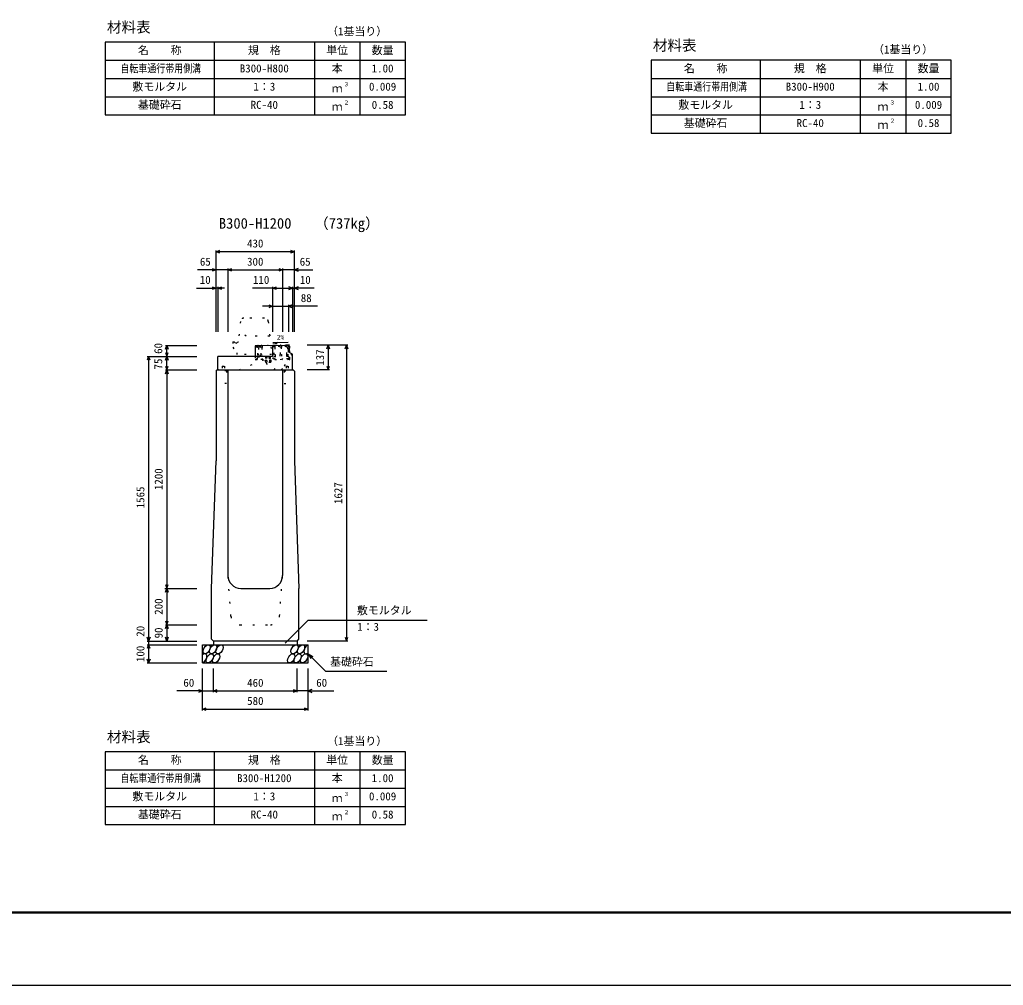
# Model space of a CAD drawing. Units: millimetres, scale not verified. Extents: x -12600 to 12600, y -5940 to 5940.
# Drawn here: x 1405 to 6811, y -5940 to -633 of the extents above; entities that cross this region are included whole.
import ezdxf
from ezdxf.enums import TextEntityAlignment as Align

# ---------------------------------------------------------------- set-up
doc = ezdxf.new("R2010")
doc.units = ezdxf.units.MM
doc.header["$LTSCALE"] = 40
doc.linetypes.add('DOTTED', pattern=[1.75, 0.25, -1.5])
for name, color, linetype, lineweight in [('0-0_DIM', 7, 'Continuous', 25), ('0-1_Defpoints', 5, 'Continuous', 25), ('0-2_HATCH', 6, 'DOTTED', 25), ('0-3_HYO', 3, 'Continuous', 25), ('0-4_HYO2', 4, 'Continuous', 25), ('0-5_OUTLINE', 3, 'Continuous', 25), ('0-6_OUTLINE2', 4, 'DOTTED', 25), ('0-7_TXT', 7, 'Continuous', 25), ('0-8_WAKU', 3, 'Continuous', 25)]:
    doc.layers.add(name, color=color, linetype=linetype, lineweight=lineweight)
doc.styles.add('ＭＳ ゴシック', font='')
doc.styles.get('ＭＳ ゴシック').set_extended_font_data('MS Gothic')

msp = doc.modelspace()

# ---------------------------------------------------------------- linework, layer by layer
at = {"layer": '0-0_DIM'}
for p, q in [((2485, -2348.54), (2485, -1901.04)), ((2915, -1908.54), (2485, -1908.54)), ((2915, -2348.54), (2915, -1901.04)), ((2485, -2008.54), (2383.02, -2008.54)), ((2550, -2008.54), (2485, -2008.54)), ((2550, -2001.04), (2550, -2348.54)), ((2550, -2008.54), (2850, -2008.54)), ((2850, -2001.04), (2850, -2348.54)), ((2915, -2008.54), (2850, -2008.54)), ((2915, -2008.54), (3016.98, -2008.54)), ((2495, -2101.04), (2495, -2348.54)), ((2795, -2101.04), (2795, -2348.54)), ((2905, -2101.04), (2905, -2348.54)), ((2376.62, -2108.54), (2485, -2108.54)), ((2495, -2108.54), (2485, -2108.54)), ((2531.3, -2108.54), (2495, -2108.54)), ((2795, -2108.54), (2685, -2108.54)), ((2795, -2108.54), (2905, -2108.54)), ((2905, -2108.54), (2915, -2108.54)), ((3023.38, -2108.54), (2915, -2108.54)), ((2795, -2208.54), (2740, -2208.54)), ((2795, -2208.54), (2883, -2208.54)), ((2883, -2201.04), (2883, -2348.54)), ((3041.78, -2208.54), (2883, -2208.54)), ((2206.5, -2423.54), (2379, -2423.54)), ((2214, -2483.54), (2214, -2423.54)), ((3208.5, -2421.54), (2986, -2421.54)), ((3101, -2421.54), (3101, -2558.54)), ((3201, -2421.54), (3201, -4048.54)), ((2106.5, -2483.54), (2379, -2483.54)), ((2114, -2483.54), (2114, -4048.54)), ((2214, -2558.54), (2214, -2483.54)), ((2206.5, -2558.54), (2379, -2558.54)), ((3108.5, -2558.54), (2986, -2558.54)), ((2203.25, -3758.54), (2375.75, -3758.54)), ((2206.5, -3758.54), (2379, -3758.54)), ((2863.77, -4059.35), (2990, -3933.11)), ((2990, -3933.11), (3644.81, -3933.11)), ((2206.5, -3958.54), (2379, -3958.54)), ((2214, -3958.54), (2214, -4048.54)), ((2106.5, -4048.54), (2379, -4048.54)), ((2114, -4048.54), (2114, -4068.54)), ((3208.5, -4048.54), (2986, -4048.54)), ((2106.5, -4068.54), (2379, -4068.54)), ((2114, -4068.54), (2114, -4168.54)), ((2990, -4118.54), (3085.76, -4214.29)), ((2990, -4118.54), (3015.98, -4133.54)), ((2990, -4118.54), (3005, -4144.52)), ((2106.5, -4168.54), (2379, -4168.54)), ((2410, -4429.9), (2410, -4198.54)), ((2470, -4329.9), (2470, -4198.54)), ((2930, -4329.9), (2930, -4198.54)), ((2990, -4429.9), (2990, -4198.54)), ((3085.76, -4214.29), (3423.31, -4214.29)), ((2410, -4322.4), (2268.21, -4322.4)), ((2410, -4322.4), (2470, -4322.4)), ((2470, -4322.4), (2930, -4322.4)), ((2990, -4322.4), (2930, -4322.4)), ((2990, -4322.4), (3131.79, -4322.4)), ((2410, -4422.4), (2990, -4422.4))]:
    msp.add_line(p, q, dxfattribs=at)
for points in [[(2506.14, -1916.23), (2485, -1908.54), (2506.14, -1900.84)], [(2893.86, -1900.84), (2915, -1908.54), (2893.86, -1916.23)], [(2463.86, -2000.84), (2485, -2008.54), (2463.86, -2016.23)], [(2571.14, -2016.23), (2550, -2008.54), (2571.14, -2000.84)], [(2828.86, -2000.84), (2850, -2008.54), (2828.86, -2016.23)], [(2936.14, -2000.84), (2915, -2008.54), (2936.14, -2016.23)], [(2463.86, -2100.84), (2485, -2108.54), (2463.86, -2116.23)], [(2516.14, -2116.23), (2495, -2108.54), (2516.14, -2100.84)], [(2816.14, -2116.23), (2795, -2108.54), (2816.14, -2100.84)], [(2883.86, -2116.23), (2905, -2108.54), (2883.86, -2100.84)], [(2936.14, -2100.84), (2915, -2108.54), (2936.14, -2116.23)], [(2773.86, -2200.84), (2795, -2208.54), (2773.86, -2216.23)], [(2904.14, -2200.84), (2883, -2208.54), (2904.14, -2216.23)], [(2206.3, -2444.68), (2214, -2423.54), (2221.7, -2444.68)], [(3093.3, -2442.68), (3101, -2421.54), (3108.7, -2442.68)], [(3193.3, -2442.68), (3201, -2421.54), (3208.7, -2442.68)], [(2121.7, -2504.68), (2114, -2483.54), (2106.3, -2504.68)], [(2206.3, -2462.39), (2214, -2483.54), (2221.7, -2462.39)], [(2206.3, -2504.68), (2214, -2483.54), (2221.7, -2504.68)], [(2206.3, -2537.39), (2214, -2558.54), (2221.7, -2537.39)], [(3093.3, -2537.39), (3101, -2558.54), (3108.7, -2537.39)], [(2206.3, -2579.68), (2214, -2558.54), (2221.7, -2579.68)], [(2214, -2558.54), (2214, -3758.54), (2214, -3958.54)], [(2206.3, -3737.39), (2214, -3758.54), (2221.7, -3737.39)], [(2206.3, -3779.68), (2214, -3758.54), (2221.7, -3779.68)], [(2206.3, -3937.39), (2214, -3958.54), (2221.7, -3937.39)], [(2206.3, -3979.68), (2214, -3958.54), (2221.7, -3979.68)], [(2121.7, -4027.39), (2114, -4048.54), (2106.3, -4027.39)], [(2221.7, -4027.39), (2214, -4048.54), (2206.3, -4027.39)], [(3193.3, -4027.39), (3201, -4048.54), (3208.7, -4027.39)], [(2121.7, -4089.68), (2114, -4068.54), (2106.3, -4089.68)], [(2121.7, -4147.39), (2114, -4168.54), (2106.3, -4147.39)], [(2388.86, -4314.71), (2410, -4322.4), (2388.86, -4330.1)], [(2491.14, -4330.1), (2470, -4322.4), (2491.14, -4314.71)], [(2908.86, -4314.71), (2930, -4322.4), (2908.86, -4330.1)], [(3011.14, -4314.71), (2990, -4322.4), (3011.14, -4330.1)], [(2431.14, -4430.1), (2410, -4422.4), (2431.14, -4414.71)], [(2968.86, -4414.71), (2990, -4422.4), (2968.86, -4430.1)]]:
    msp.add_lwpolyline(points, dxfattribs=at)
at = {"layer": '0-1_Defpoints'}
msp.add_lwpolyline([(-4200, -5940), (12600, -5940), (12600, 5940), (-4200, 5940)], close=True, dxfattribs=at)
at = {"layer": '0-2_HATCH'}
for p, q in [((2709.24, -2505.18), (2707.72, -2425.2)), ((2878.69, -2422.44), (2711.72, -2425.62)), ((2730.39, -2425.27), (2718.77, -2427.96)), ((2730.5, -2431.27), (2718.84, -2431.49)), ((2737.39, -2425.13), (2738.81, -2500.12)), ((2888.68, -2421.75), (2795, -2423.54)), ((2801.04, -2423.92), (2802.47, -2498.91)), ((2836.37, -2423.25), (2808.15, -2429.79)), ((2836.48, -2429.25), (2808.15, -2429.79)), ((2871.69, -2422.58), (2843.48, -2429.11)), ((2871.81, -2428.57), (2843.48, -2429.11)), ((2885.54, -2492.83), (2884.18, -2421.84)), ((2889, -2438.44), (2888.68, -2421.75)), ((2713.15, -2500.61), (2712.68, -2475.61)), ((2712.87, -2485.61), (2738.53, -2485.12)), ((2760, -2485.86), (2757.54, -2487.78)), ((2757.94, -2487.43), (2760, -2485.86)), ((2781.25, -2485.42), (2760, -2485.86)), ((2783.37, -2486.91), (2781.25, -2485.42)), ((2802.18, -2483.91), (2879.84, -2482.43)), ((2879.65, -2472.43), (2880.12, -2497.43)), ((2890.15, -2498.74), (2889.47, -2463.37)), ((2881.12, -2497.41), (2709.15, -2500.69)), ((2887.21, -2501.8), (2709.24, -2505.18)), ((2802.38, -2494.41), (2738.73, -2495.62)), ((2754.46, -2504.32), (2787.46, -2503.69)), ((2757.37, -2518.27), (2757.14, -2505.77)), ((2785.08, -2517.74), (2757.37, -2518.27)), ((2757.7, -2495.28), (2757.54, -2487.78)), ((2783.94, -2494.74), (2757.7, -2495.28)), ((2763.94, -2495.15), (2763.79, -2487.65)), ((2764.06, -2505.64), (2764.3, -2518.14)), ((2777.69, -2494.87), (2777.54, -2487.37)), ((2777.92, -2505.38), (2778.15, -2517.87)), ((2783.94, -2494.74), (2783.79, -2487.24)), ((2784.84, -2505.24), (2785.08, -2517.74)), ((2787.46, -2503.69), (2787.49, -2505.19)), ((2839.13, -2498.21), (2839.22, -2502.71))]:
    msp.add_line(p, q, dxfattribs=at)
at = {"layer": '0-2_HATCH', "linetype": 'Continuous'}
msp.add_line((2889.47, -2463.37), (2889, -2438.44), dxfattribs=at)
msp.add_lwpolyline([(2795, -2423.54), (2698.72, -2425.37), (2699.82, -2483.54)], dxfattribs=at)
at = {"layer": '0-2_HATCH'}
for points in [[(2712.68, -2475.61), (2714.18, -2475.59), (2713.41, -2435.59), (2711.91, -2435.62), (2711.72, -2425.62)], [(2717.22, -2425.52), (2716.71, -2424.83), (2713.71, -2424.88), (2713.22, -2425.59)], [(2718.72, -2425.49), (2718.91, -2435.49), (2717.41, -2435.52), (2718.18, -2475.51), (2719.67, -2475.48), (2719.87, -2485.48)], [(2731.53, -2485.26), (2731.34, -2475.26), (2732.84, -2475.23), (2732.08, -2435.24), (2730.58, -2435.27), (2730.39, -2425.27)], [(2735.89, -2425.16), (2735.37, -2424.47), (2732.37, -2424.53), (2731.89, -2425.24)], [(2771.21, -2424.49), (2770.7, -2423.8), (2767.7, -2423.86), (2767.21, -2424.57)], [(2806.54, -2423.82), (2806.03, -2423.13), (2803.03, -2423.18), (2802.54, -2423.89)], [(2808.04, -2423.79), (2808.23, -2433.79), (2806.73, -2433.82), (2807.49, -2473.81), (2808.99, -2473.78), (2809.18, -2483.78)], [(2837.51, -2483.24), (2837.32, -2473.24), (2838.82, -2473.21), (2838.06, -2433.22), (2836.56, -2433.25), (2836.37, -2423.25)], [(2841.87, -2423.14), (2841.35, -2422.45), (2838.35, -2422.51), (2837.87, -2423.22)], [(2843.37, -2423.12), (2843.56, -2433.11), (2842.06, -2433.14), (2842.82, -2473.14), (2844.32, -2473.11), (2844.51, -2483.1)], [(2872.84, -2482.57), (2872.65, -2472.57), (2874.15, -2472.54), (2873.39, -2432.55), (2871.89, -2432.57), (2871.69, -2422.58)], [(2877.19, -2422.47), (2876.68, -2421.78), (2873.68, -2421.84), (2873.19, -2422.55)], [(2878.69, -2422.44), (2878.88, -2432.44), (2877.38, -2432.47), (2878.15, -2472.46), (2879.65, -2472.43)], [(2699.82, -2483.54), (2700.15, -2500.36), (2709.14, -2500.19)], [(2737.58, -2435.13), (2736.08, -2435.16), (2736.84, -2475.15), (2738.34, -2475.13)], [(2801.99, -2473.91), (2803.49, -2473.88), (2802.73, -2433.89), (2801.23, -2433.92)], [(2787.49, -2505.19), (2754.49, -2505.82), (2754.46, -2504.32)]]:
    msp.add_lwpolyline(points, dxfattribs=at)
for centre, radius, start, end in [((2760.73, -2491), 4.53, 47.57461, 134.78335), ((2771.04, -2505.79), 19.53, 70.56972, 111.78823), ((2780.73, -2490.59), 4.53, 47.57461, 134.78335), ((2771.23, -2518.01), 11, 181.09113, 1.09113), ((2881.04, -2492.91), 4.5, 271.09113, 1.09113), ((2887.15, -2498.8), 3, 271.09113, 1.09113)]:
    msp.add_arc(centre, radius, start, end, dxfattribs=at)
at = {"layer": '0-2_HATCH', "linetype": 'Continuous'}
for centre in [(2432.89, -4093.54), (2468.37, -4093.54), (2503.84, -4093.54), (2916.05, -4093.54), (2951.52, -4093.54), (2449.77, -4143.54), (2485.25, -4143.54), (2897.45, -4143.54), (2932.93, -4143.54), (2968.41, -4143.54)]:
    msp.add_ellipse(centre, major_axis=(14.54, 23.54), ratio=0.5792, dxfattribs=at)
for centre, start_param, end_param in [((2987, -4093.54), 0.6666252, 4.1103269), ((2414.3, -4143.54), 3.7419964, 7.318141)]:
    msp.add_ellipse(centre, major_axis=(14.54, 23.54), ratio=0.5792, start_param=start_param, end_param=end_param, dxfattribs=at)
at = {"layer": '0-3_HYO'}
for p, q in [((2475, -756.64), (2475, -1156.64)), ((3025, -756.64), (3025, -1156.64)), ((3275, -756.64), (3275, -1156.64)), ((1875, -856.64), (3525, -856.64)), ((5475, -856.64), (5475, -1256.64)), ((6025, -856.64), (6025, -1256.64)), ((6275, -856.64), (6275, -1256.64)), ((4875, -956.64), (6525, -956.64)), ((2475, -4656.64), (2475, -5056.64)), ((3025, -4656.64), (3025, -5056.64)), ((3275, -4656.64), (3275, -5056.64)), ((1875, -4756.64), (3525, -4756.64))]:
    msp.add_line(p, q, dxfattribs=at)
for points in [[(1875, -1156.64), (3525, -1156.64), (3525, -756.64), (1875, -756.64)], [(4875, -1256.64), (6525, -1256.64), (6525, -856.64), (4875, -856.64)], [(1875, -5056.64), (3525, -5056.64), (3525, -4656.64), (1875, -4656.64)]]:
    msp.add_lwpolyline(points, close=True, dxfattribs=at)
at = {"layer": '0-4_HYO2'}
for p, q in [((1875, -956.64), (3525, -956.64)), ((1875, -1056.64), (3525, -1056.64)), ((4875, -1056.64), (6525, -1056.64)), ((4875, -1156.64), (6525, -1156.64)), ((1875, -4856.64), (3525, -4856.64)), ((1875, -4956.64), (3525, -4956.64))]:
    msp.add_line(p, q, dxfattribs=at)
at = {"layer": '0-5_OUTLINE', "linetype": 'DOTTED'}
for p, q in [((2618.19, -2291.59), (2607, -2403.54)), ((2750.46, -2273.59), (2636.66, -2273.59)), ((2771.8, -2291.55), (2790, -2473.54)), ((2577, -2403.54), (2577, -2433.54)), ((2577, -2403.54), (2585, -2403.54)), ((2585, -2403.54), (2595, -2413.54)), ((2577, -2433.54), (2600, -2473.54)), ((2790, -2473.54), (2600, -2473.54))]:
    msp.add_line(p, q, dxfattribs=at)
at = {"layer": '0-5_OUTLINE'}
for p, q in [((2795, -2423.54), (2883, -2421.86)), ((2795, -2423.54), (2795, -2483.54)), ((2883, -2421.86), (2889, -2427.75)), ((2889, -2427.75), (2889, -2438.44)), ((2495, -2553.54), (2495, -2483.54)), ((2795, -2483.54), (2495, -2483.54)), ((2880, -2448.44), (2889, -2438.44)), ((2880, -2448.44), (2880, -2458.44)), ((2905, -2471.44), (2880, -2458.44)), ((2905, -2553.54), (2905, -2471.44)), ((2485, -2564.54), (2491, -2558.54)), ((2485, -2564.54), (2485, -3058.54)), ((2491, -2558.54), (2909, -2558.54)), ((2495, -2553.54), (2500, -2558.54)), ((2550, -2558.54), (2550, -3688.54)), ((2850, -2558.54), (2850, -3688.54)), ((2900, -2558.54), (2905, -2553.54)), ((2909, -2558.54), (2915, -2564.54)), ((2915, -2564.54), (2915, -3058.54)), ((2460, -3758.54), (2485, -3058.54)), ((2915, -3058.54), (2940, -3758.54)), ((2460, -4038.54), (2460, -3758.54)), ((2620, -3758.54), (2780, -3758.54)), ((2460, -4038.54), (2470, -4048.54)), ((2930, -4048.54), (2470, -4048.54)), ((2470, -4048.54), (2470, -4068.54)), ((2930, -4048.54), (2930, -4068.54)), ((2410, -4068.54), (2990, -4068.54)), ((2410, -4168.54), (2410, -4068.54)), ((2990, -4168.54), (2990, -4068.54)), ((2410, -4168.54), (2990, -4168.54))]:
    msp.add_line(p, q, dxfattribs=at)
at = {"layer": '0-5_OUTLINE', "linetype": 'DOTTED'}
msp.add_lwpolyline([(2595, -2413.54), (2605, -2403.54), (2607, -2403.54)], dxfattribs=at)
at = {"layer": '0-5_OUTLINE'}
msp.add_lwpolyline([(2930, -4048.54), (2940, -4038.54), (2940, -3758.54)], dxfattribs=at)
at = {"layer": '0-5_OUTLINE', "linetype": 'DOTTED'}
for centre, start, end in [((2638.1, -2293.54), 94.13229, 174.40835), ((2751.9, -2293.54), 4.08463, 93.6009)]:
    msp.add_arc(centre, 20, start, end, dxfattribs=at)
at = {"layer": '0-5_OUTLINE'}
for centre, start, end in [((2620, -3688.54), 180, 270), ((2780, -3688.54), 270, 0)]:
    msp.add_arc(centre, 70, start, end, dxfattribs=at)
at = {"layer": '0-6_OUTLINE2'}
for p, q in [((2600, -2473.54), (2607, -2403.54)), ((2803.79, -2558.38), (2880, -2458.44)), ((2901.33, -2469.53), (2844.19, -2558.38)), ((2519, -2538.04), (2531, -2538.04)), ((2519, -2538.04), (2519, -2563.04)), ((2531, -2538.04), (2531, -2563.04)), ((2609.88, -2558.54), (2741.23, -2504.58)), ((2842.8, -2558.54), (2890.12, -2497.24)), ((2869, -2538.04), (2881, -2538.04)), ((2869, -2538.04), (2869, -2563.04)), ((2881, -2538.04), (2881, -2563.04)), ((2542, -2563.04), (2486.5, -2563.04)), ((2542, -2563.04), (2542, -2633.04)), ((2858, -2563.04), (2858, -2633.04)), ((2858, -2563.04), (2913.5, -2563.04)), ((2542, -2633.04), (2486.5, -2633.04)), ((2858, -2633.04), (2913.5, -2633.04)), ((2566.57, -3912.23), (2550, -3688.54)), ((2833.43, -3912.23), (2850, -3688.54)), ((2616.43, -3958.54), (2783.57, -3958.54))]:
    msp.add_line(p, q, dxfattribs=at)
msp.add_lwpolyline([(2780, -2373.54), (2650, -2373.54), (2613, -2343.54)], dxfattribs=at)
for centre, start, end in [((2616.43, -3908.54), 184.23639, 270), ((2783.57, -3908.54), 270, 355.76361)]:
    msp.add_arc(centre, 50, start, end, dxfattribs=at)
at = {"layer": '0-7_TXT'}
msp.add_line((2796.72, -2409.6), (2820.44, -2413.28), dxfattribs=at)
msp.add_lwpolyline([(2881.28, -2407.86), (2796.72, -2409.6), (2820.27, -2404.95)], dxfattribs=at)
at = {"layer": '0-8_WAKU', "lineweight": 50}
msp.add_lwpolyline([(-3800, -5540), (12200, -5540), (12200, 5540), (-3800, 5540)], close=True, dxfattribs=at)

# ---------------------------------------------------------------- texts
at = {"layer": '0-0_DIM', "style": 'ＭＳ ゴシック'}
for s, p in [('430', (2655, -1898.54)), ('65', (2395.68, -1998.54)), ('300', (2655, -1998.54)), ('65', (2944.32, -1998.54)), ('10', (2395.16, -2098.54)), ('110', (2687.5, -2098.54)), ('10', (2944.84, -2098.54)), ('88', (2950.19, -2198.54)), ('敷モルタル', (3258.94, -3914.38)), ('1：3', (3259.94, -4005.07)), ('基礎砕石', (3111.32, -4197.12)), ('60', (2305, -4312.4)), ('460', (2655.53, -4312.4)), ('60', (3035, -4312.4)), ('580', (2655.53, -4412.4))]:
    msp.add_text(s, height=43.99, dxfattribs=at).set_placement(p, align=Align.BOTTOM_LEFT)
for s, p in [('60', (2202.16, -2469.92)), ('137', (3091, -2535.04)), ('75', (2202.16, -2555.68)), ('1200', (2204, -3218.54)), ('1627', (3191, -3295.04)), ('1565', (2104, -3318.54)), ('200', (2204, -3903.54)), ('20', (2104, -4024.22)), ('90', (2204, -4033.54)), ('100', (2104, -4163.54))]:
    msp.add_text(s, height=43.99, rotation=90, dxfattribs=at).set_placement(p, align=Align.BOTTOM_LEFT)
at = {"layer": '0-7_TXT', "style": 'ＭＳ ゴシック'}
for s, height, p in [('材料表', 58.65, (1885, -721.64)), ('（1基当り）', 43.99, (3095, -732.64)), ('材料表', 58.65, (4885, -821.64)), ('名\u3000\u3000称', 43.99, (2055, -836.64)), ('規\u3000格', 43.99, (2660, -836.64)), ('単位', 43.99, (3090, -836.64)), ('数量', 43.99, (3340, -836.64)), ('（1基当り）', 43.99, (6095, -832.64)), ('B300-H800', 43.99, (2615, -936.64)), ('本', 43.99, (3120, -936.64)), ('1.00', 43.99, (3340, -936.64)), ('名\u3000\u3000称', 43.99, (5055, -936.64)), ('規\u3000格', 43.99, (5660, -936.64)), ('単位', 43.99, (6090, -936.64)), ('数量', 43.99, (6340, -936.64)), ('敷モルタル', 43.99, (2025, -1036.64)), ('1：3', 43.99, (2690, -1036.64)), ('ｍ', 43.99, (3120, -1046.64)), ('３', 21.99, (3185.54, -1006.27)), ('0.009', 43.99, (3325, -1036.64)), ('B300-H900', 43.99, (5615, -1036.64)), ('本', 43.99, (6120, -1036.64)), ('1.00', 43.99, (6340, -1036.64)), ('基礎砕石', 43.99, (2055, -1136.64)), ('RC-40', 43.99, (2675, -1136.64)), ('２', 21.99, (3185.54, -1106.27)), ('0.58', 43.99, (3340, -1136.64)), ('敷モルタル', 43.99, (5025, -1136.64)), ('1：3', 43.99, (5690, -1136.64)), ('３', 21.99, (6185.54, -1106.27)), ('0.009', 43.99, (6325, -1136.64)), ('ｍ', 43.99, (3120, -1146.64)), ('ｍ', 43.99, (6120, -1146.64)), ('基礎砕石', 43.99, (5055, -1236.64)), ('RC-40', 43.99, (5675, -1236.64)), ('２', 21.99, (6185.54, -1206.27)), ('0.58', 43.99, (6340, -1236.64)), ('ｍ', 43.99, (6120, -1246.64)), ('B300-H1200', 58.65, (2500, -1799.56)), ('（737kg）', 58.65, (3023.7, -1799.56)), ('2%', 26.39, (2818.18, -2399.79)), ('材料表', 58.65, (1885, -4621.64)), ('（1基当り）', 43.99, (3095, -4632.64)), ('名\u3000\u3000称', 43.99, (2055, -4736.64)), ('規\u3000格', 43.99, (2660, -4736.64)), ('単位', 43.99, (3090, -4736.64)), ('数量', 43.99, (3340, -4736.64)), ('B300-H1200', 43.99, (2600, -4836.64)), ('本', 43.99, (3120, -4836.64)), ('1.00', 43.99, (3340, -4836.64)), ('敷モルタル', 43.99, (2025, -4936.64)), ('1：3', 43.99, (2690, -4936.64)), ('ｍ', 43.99, (3120, -4946.64)), ('３', 21.99, (3185.54, -4906.27)), ('0.009', 43.99, (3325, -4936.64)), ('基礎砕石', 43.99, (2055, -5036.64)), ('RC-40', 43.99, (2675, -5036.64)), ('ｍ', 43.99, (3120, -5046.64)), ('２', 21.99, (3185.54, -5006.27)), ('0.58', 43.99, (3340, -5036.64))]:
    msp.add_text(s, height=height, dxfattribs=at).set_placement(p, align=Align.BOTTOM_LEFT)
at = {"layer": '0-7_TXT', "style": 'ＭＳ ゴシック', "width": 0.8}
for p in [(1959, -936.64), (4959, -1036.64), (1959, -4836.64)]:
    msp.add_text('自転車通行帯用側溝', height=43.99, dxfattribs=at).set_placement(p, align=Align.BOTTOM_LEFT)

doc.saveas('drawing.dxf')
